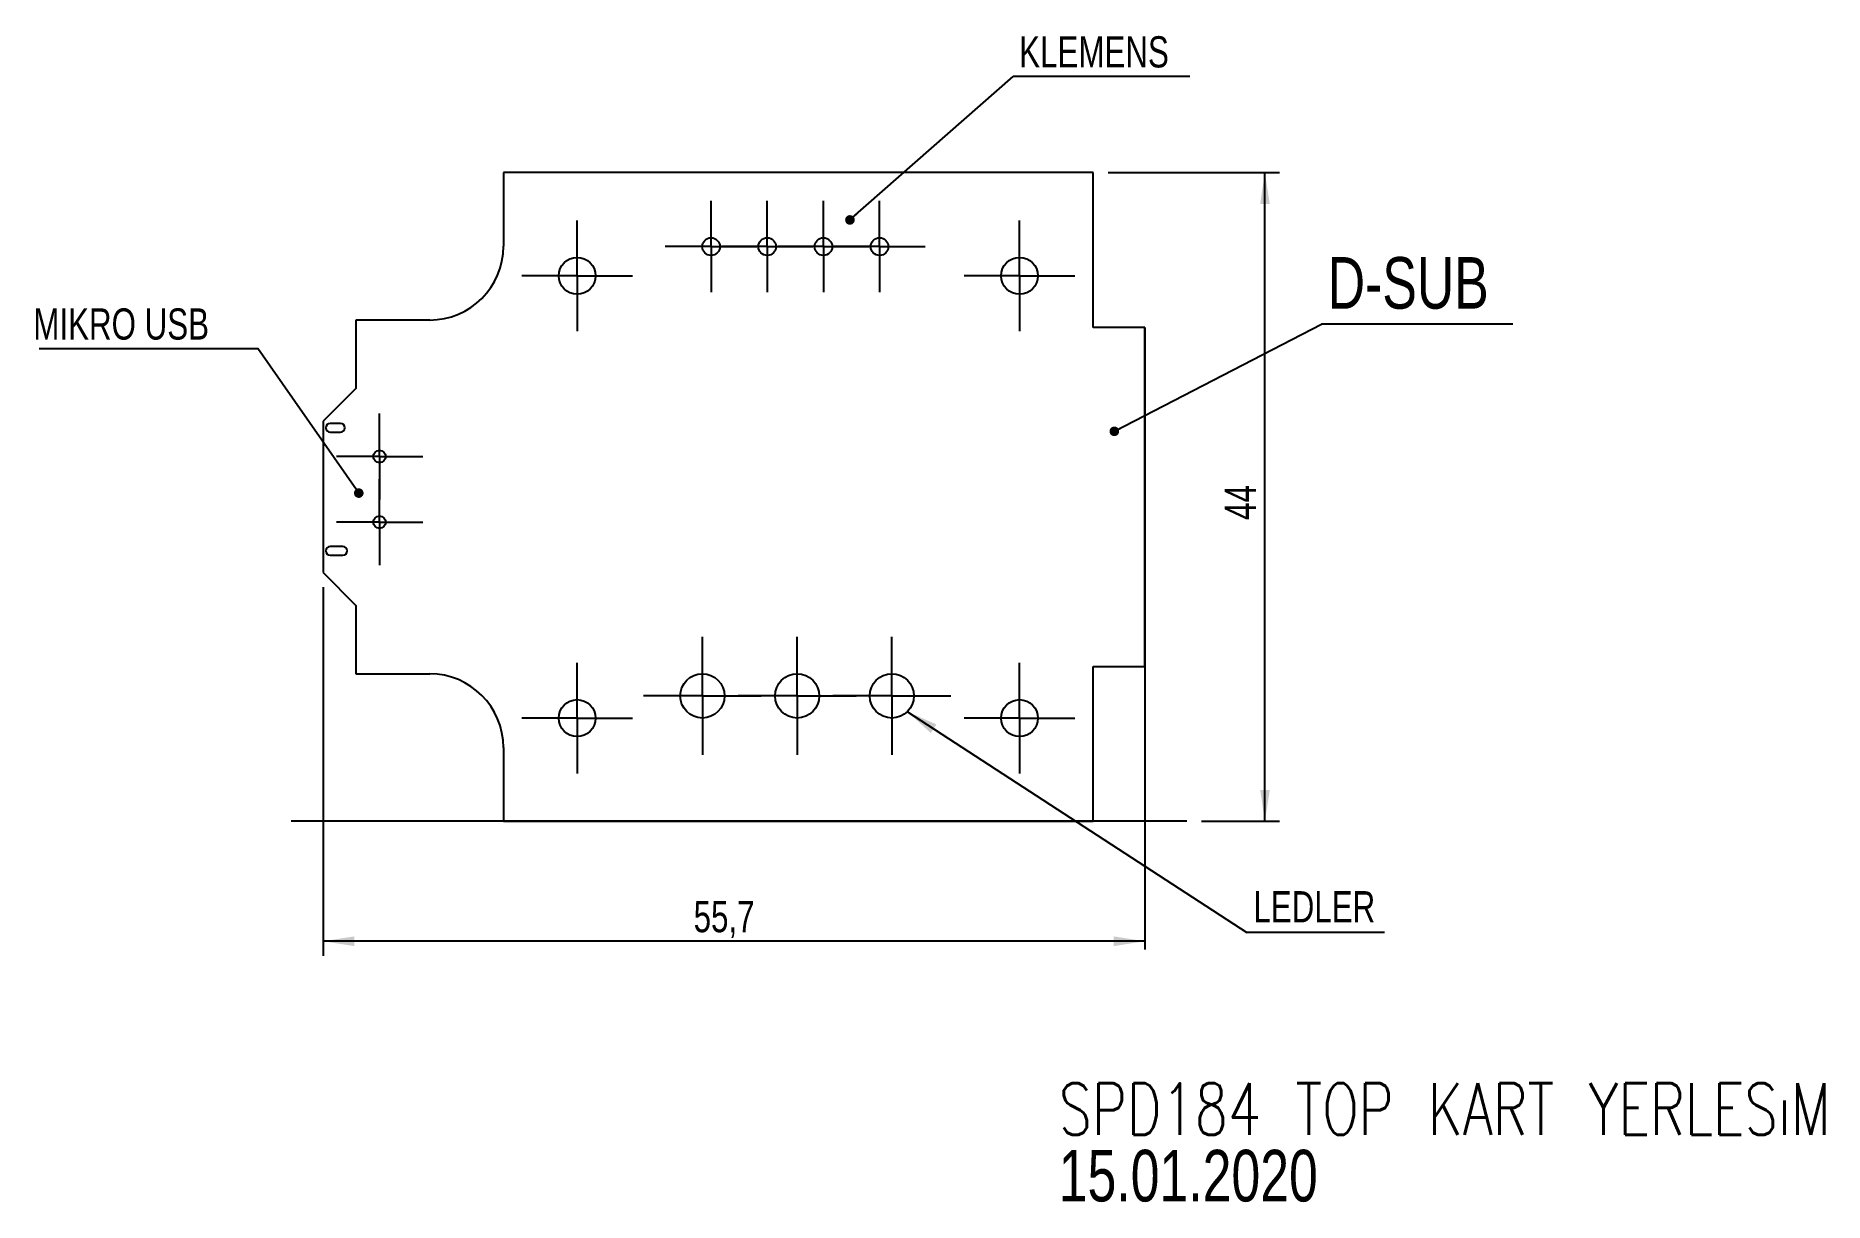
# Model space of a CAD drawing. Header units: millimetres. Extents: x 71 to 193, y 86 to 166.
import ezdxf

# ---------------------------------------------------------------- set-up
doc = ezdxf.new("R2010")
doc.units = ezdxf.units.MM
doc.layers.add('CIZGI', color=8, linetype='Continuous')
doc.styles.add('SLDTEXTSTYLE0', font='TXT', dxfattribs={"width": 0.75, "bigfont": 'bigfont'})
doc.styles.add('SLDTEXTSTYLE1', font='TXT', dxfattribs={"width": 0.75})
doc.dimstyles.new('SLDDIMSTYLE0', dxfattribs={"dimtxt": 2.116667, "dimasz": 2.116667, "dimexe": 0, "dimexo": 0.0625, "dimgap": 0.529167, "dimtad": 1, "dimdec": 1, "dimrnd": 1e-09, "dimzin": 12, "dimdsep": 46, "dimtxsty": 'SLDTEXTSTYLE1', "dimsah": 1, "dimcen": 0.09, "dimadec": 0, "dimazin": 3, "dimtfac": 1, "dimtdec": 1, "dimtofl": 0, "dimtmove": 0, "dimatfit": 3, "dimfxl": 1, "dimfrac": 2, "dimtolj": 1, "dimtzin": 12, "dimarcsym": 0})
doc.dimstyles.new('SLDDIMSTYLE1', dxfattribs={"dimtxt": 0.18, "dimasz": 0.651282, "dimexe": 0, "dimexo": 0.0625, "dimgap": 0, "dimtad": 0, "dimtih": 1, "dimtoh": 1, "dimdec": 0, "dimrnd": 1e-09, "dimzin": 0, "dimdsep": 46, "dimtxsty": 'Standard', "dimblk1": 'DOT', "dimblk2": 'DOT', "dimsah": 1, "dimcen": 0.09, "dimadec": 0, "dimazin": 0, "dimtfac": 0.651282, "dimtdec": 0, "dimtofl": 0, "dimtmove": 0, "dimatfit": 3, "dimldrblk": 'DOT', "dimfxl": 1, "dimfrac": 2, "dimtolj": 1, "dimtzin": 0, "dimarcsym": 0})
doc.dimstyles.new('SLDDIMSTYLE2', dxfattribs={"dimtxt": 0.18, "dimasz": 2.116667, "dimexe": 0, "dimexo": 0.0625, "dimgap": 0, "dimtad": 0, "dimtih": 1, "dimtoh": 1, "dimdec": 0, "dimrnd": 1e-09, "dimzin": 0, "dimdsep": 46, "dimtxsty": 'Standard', "dimsah": 1, "dimcen": 0.09, "dimadec": 0, "dimazin": 0, "dimtfac": 2.116667, "dimtdec": 0, "dimtofl": 0, "dimtmove": 0, "dimatfit": 3, "dimfxl": 1, "dimfrac": 2, "dimtolj": 1, "dimtzin": 0, "dimarcsym": 0})

# ---------------------------------------------------------------- blocks, each defined once
blk = doc.blocks.new('SW_NOTE_0')
at = {"layer": 'CIZGI', "color": 0, "char_height": 3.5, "attachment_point": 1}
for s, insert, style in [('SPD184 TOP KART YERLESıM', (0, 4.51), 'SLDTEXTSTYLE0'), ('15.01.2020', (0, -0.01), 'SLDTEXTSTYLE1')]:
    blk.add_mtext(s, dxfattribs=dict(at, insert=insert, style=style))
blk = doc.blocks.new('_D')
at = {"layer": 'CIZGI'}
for p, q in [((90.79, 128.12), (90.79, 103.11)), ((146.52, 104.11), (90.79, 104.11))]:
    blk.add_line(p, q, dxfattribs=at)
for points in [[(90.79, 104.11), (92.91, 103.78), (92.91, 104.44)], [(146.52, 104.11), (144.41, 104.44), (144.41, 103.78)]]:
    blk.add_solid(points, dxfattribs=at)
at = {"layer": 'CIZGI', "insert": (115.92, 106.84), "char_height": 2.117, "attachment_point": 1, "style": 'SLDTEXTSTYLE1'}
blk.add_mtext('55,7', dxfattribs=at)
blk = doc.blocks.new('_D_1')
at = {"layer": 'CIZGI'}
for p, q in [((144.02, 156.25), (155.66, 156.25)), ((154.66, 112.25), (154.66, 156.25)), ((150.36, 112.25), (155.66, 112.25))]:
    blk.add_line(p, q, dxfattribs=at)
for points in [[(154.66, 156.25), (154.34, 154.13), (154.99, 154.13)], [(154.66, 112.25), (154.99, 114.37), (154.34, 114.37)]]:
    blk.add_solid(points, dxfattribs=at)
at = {"layer": 'CIZGI', "insert": (151.94, 132.69), "char_height": 2.117, "attachment_point": 1, "rotation": 90, "style": 'SLDTEXTSTYLE1'}
blk.add_mtext('44', dxfattribs=at)
blk = doc.blocks.new('SW_NOTE_1')
at = {"layer": 'CIZGI', "color": 0}
blk.add_line((-14.83, 0), (0, 0), dxfattribs=at)
at = {"layer": 'CIZGI', "color": 0, "insert": (-15.23, 2.73), "char_height": 2.117, "attachment_point": 1, "style": 'SLDTEXTSTYLE1'}
blk.add_mtext('MIKRO USB', dxfattribs=at)
blk = doc.blocks.new('_DOT')
at = {"color": 0, "linetype": 'ByBlock', "lineweight": -2}
blk.add_line((-0.5, 0), (-1, 0), dxfattribs=at)
at = {"color": 0, "linetype": 'ByBlock', "const_width": 0.5}
blk.add_lwpolyline([(-0.25, 0, 1), (0.25, 0, 1)], format="xyb", close=True, dxfattribs=at)
blk = doc.blocks.new('SW_NOTE_2')
at = {"layer": 'CIZGI', "color": 0}
blk.add_line((9.34, 0), (0, 0), dxfattribs=at)
at = {"layer": 'CIZGI', "color": 0, "insert": (0.44, 2.8), "char_height": 2.117, "attachment_point": 1, "style": 'SLDTEXTSTYLE1'}
blk.add_mtext('LEDLER', dxfattribs=at)
blk = doc.blocks.new('SW_NOTE_3')
at = {"layer": 'CIZGI', "color": 0}
blk.add_line((11.98, 0), (0, 0), dxfattribs=at)
at = {"layer": 'CIZGI', "color": 0, "insert": (0.42, 2.74), "char_height": 2.117, "attachment_point": 1, "style": 'SLDTEXTSTYLE1'}
blk.add_mtext('KLEMENS', dxfattribs=at)
blk = doc.blocks.new('SW_NOTE_4')
at = {"layer": 'CIZGI', "color": 0}
blk.add_line((12.97, 0), (0, 0), dxfattribs=at)
at = {"layer": 'CIZGI', "color": 0, "insert": (0.42, 4.54), "char_height": 3.5, "attachment_point": 1, "style": 'SLDTEXTSTYLE1'}
blk.add_mtext('D-SUB', dxfattribs=at)
blk = doc.blocks.new('SW_CENTERMARKSYMBOL_0')
at = {"layer": 'CIZGI', "color": 0}
for p, q in [((0, 2.5), (0, 3.1)), ((0, 0), (0, 2.5)), ((-2.5, 0), (-3.1, 0)), ((0, 0), (-2.5, 0)), ((0, 0), (0, -2.5)), ((0, 0), (2.5, 0)), ((2.5, 0), (3.1, 0)), ((0, -2.5), (0, -3.1))]:
    blk.add_line(p, q, dxfattribs=at)
blk = doc.blocks.new('SW_CENTERMARKSYMBOL_1')
at = {"layer": 'CIZGI', "color": 0}
for p, q in [((0, 2.5), (0, 3.1)), ((0, 0), (0, 2.5)), ((-2.5, 0), (-3.1, 0)), ((0, 0), (-2.5, 0)), ((0, 0), (0, -2.5)), ((0, 0), (2.5, 0)), ((2.5, 0), (3.1, 0)), ((0, -2.5), (0, -3.1))]:
    blk.add_line(p, q, dxfattribs=at)
blk = doc.blocks.new('SW_CENTERMARKSYMBOL_2')
at = {"layer": 'CIZGI', "color": 0}
for p, q in [((0, 2.5), (0, 3.1)), ((0, 0), (0, 2.5)), ((-2.5, 0), (-3.1, 0)), ((0, 0), (-2.5, 0)), ((0, 0), (0, -2.5)), ((0, 0), (2.5, 0)), ((2.5, 0), (3.1, 0)), ((0, -2.5), (0, -3.1))]:
    blk.add_line(p, q, dxfattribs=at)
blk = doc.blocks.new('SW_CENTERMARKSYMBOL_3')
at = {"layer": 'CIZGI', "color": 0}
for p, q in [((0, 2.5), (0, 3.1)), ((0, 0), (0, 2.5)), ((-2.5, 0), (-3.1, 0)), ((0, 0), (-2.5, 0)), ((0, 0), (0, -2.5)), ((0, 0), (2.5, 0)), ((2.5, 0), (3.1, 0)), ((0, -2.5), (0, -3.1))]:
    blk.add_line(p, q, dxfattribs=at)
blk = doc.blocks.new('SW_CENTERMARKSYMBOL_4')
at = {"layer": 'CIZGI', "color": 0}
for p, q in [((0, 2.5), (0, 4)), ((0, 0), (0, 2.5)), ((-2.5, 0), (-4, 0)), ((0, 0), (-2.5, 0)), ((0, 0), (0, -2.5)), ((0, 0), (2.5, 0)), ((2.5, 0), (4, 0)), ((0, -2.5), (0, -4))]:
    blk.add_line(p, q, dxfattribs=at)
blk = doc.blocks.new('SW_CENTERMARKSYMBOL_5')
at = {"layer": 'CIZGI', "color": 0}
for p, q in [((0, 2.5), (0, 4)), ((0, 0), (0, 2.5)), ((-2.5, 0), (-4, 0)), ((0, 0), (-2.5, 0)), ((0, 0), (0, -2.5)), ((0, 0), (2.5, 0)), ((2.5, 0), (4, 0)), ((0, -2.5), (0, -4))]:
    blk.add_line(p, q, dxfattribs=at)
blk = doc.blocks.new('SW_CENTERMARKSYMBOL_6')
at = {"layer": 'CIZGI', "color": 0}
for p, q in [((0, 2.5), (0, 4)), ((0, 0), (0, 2.5)), ((-2.5, 0), (-4, 0)), ((0, 0), (-2.5, 0)), ((0, 0), (0, -2.5)), ((0, 0), (2.5, 0)), ((2.5, 0), (4, 0)), ((0, -2.5), (0, -4))]:
    blk.add_line(p, q, dxfattribs=at)
blk = doc.blocks.new('SW_CENTERMARKSYMBOL_7')
at = {"layer": 'CIZGI', "color": 0}
for p, q in [((0, 2.5), (0, 3.75)), ((0, 0), (0, 2.5)), ((-2.5, 0), (-3.75, 0)), ((0, 0), (-2.5, 0)), ((0, 0), (0, -2.5)), ((0, 0), (2.5, 0)), ((2.5, 0), (3.75, 0)), ((0, -2.5), (0, -3.75))]:
    blk.add_line(p, q, dxfattribs=at)
blk = doc.blocks.new('SW_CENTERMARKSYMBOL_8')
at = {"layer": 'CIZGI', "color": 0}
for p, q in [((0, 2.5), (0, 3.75)), ((0, 0), (0, 2.5)), ((-2.5, 0), (-3.75, 0)), ((0, 0), (-2.5, 0)), ((0, 0), (0, -2.5)), ((0, 0), (2.5, 0)), ((2.5, 0), (3.75, 0)), ((0, -2.5), (0, -3.75))]:
    blk.add_line(p, q, dxfattribs=at)
blk = doc.blocks.new('SW_CENTERMARKSYMBOL_9')
at = {"layer": 'CIZGI', "color": 0}
for p, q in [((0, 2.5), (0, 3.75)), ((0, 0), (0, 2.5)), ((-2.5, 0), (-3.75, 0)), ((0, 0), (-2.5, 0)), ((0, 0), (0, -2.5)), ((0, 0), (2.5, 0)), ((2.5, 0), (3.75, 0)), ((0, -2.5), (0, -3.75))]:
    blk.add_line(p, q, dxfattribs=at)
blk = doc.blocks.new('SW_CENTERMARKSYMBOL_10')
at = {"layer": 'CIZGI', "color": 0}
for p, q in [((0, 2.5), (0, 3.75)), ((0, 0), (0, 2.5)), ((-2.5, 0), (-3.75, 0)), ((0, 0), (-2.5, 0)), ((0, 0), (0, -2.5)), ((0, 0), (2.5, 0)), ((2.5, 0), (3.75, 0)), ((0, -2.5), (0, -3.75))]:
    blk.add_line(p, q, dxfattribs=at)
blk = doc.blocks.new('SW_CENTERMARKSYMBOL_11')
at = {"layer": 'CIZGI', "color": 0}
for p, q in [((0, 2.5), (0, 2.925)), ((0, 0), (0, 2.5)), ((-2.5, 0), (-2.925, 0)), ((0, 0), (-2.5, 0)), ((0, 0), (0, -2.5)), ((0, 0), (2.5, 0)), ((2.5, 0), (2.925, 0)), ((0, -2.5), (0, -2.925))]:
    blk.add_line(p, q, dxfattribs=at)
blk = doc.blocks.new('SW_CENTERMARKSYMBOL_12')
at = {"layer": 'CIZGI', "color": 0}
for p, q in [((0, 2.5), (0, 2.925)), ((0, 0), (0, 2.5)), ((-2.5, 0), (-2.925, 0)), ((0, 0), (-2.5, 0)), ((0, 0), (0, -2.5)), ((0, 0), (2.5, 0)), ((2.5, 0), (2.925, 0)), ((0, -2.5), (0, -2.925))]:
    blk.add_line(p, q, dxfattribs=at)

msp = doc.modelspace()

# ---------------------------------------------------------------- linework, layer by layer
at = {"color": 7, "linetype": 'Continuous', "lineweight": 25}
for p, q in [((103.02, 156.25), (103.02, 151.25)), ((143.02, 156.25), (103.02, 156.25)), ((143.02, 145.75), (143.02, 156.25)), ((93.02, 146.25), (93.02, 141.61)), ((98.02, 146.25), (93.02, 146.25)), ((146.52, 145.75), (143.02, 145.75)), ((146.52, 122.75), (146.52, 145.75)), ((93.02, 141.61), (90.79, 139.38)), ((90.79, 139.38), (90.79, 129.12)), ((91.97, 139.24), (91.27, 139.24)), ((91.27, 138.64), (91.97, 138.64)), ((92.12, 130.89), (91.27, 130.89)), ((91.27, 130.29), (92.12, 130.29)), ((90.79, 129.12), (93.02, 126.89)), ((93.02, 126.89), (93.02, 122.25)), ((143.02, 122.75), (146.52, 122.75)), ((143.02, 112.25), (143.02, 122.75)), ((93.02, 122.25), (98.02, 122.25)), ((103.02, 117.25), (103.02, 112.25)), ((103.02, 112.25), (143.02, 112.25))]:
    msp.add_line(p, q, dxfattribs=at)
for centre, radius in [((117.1, 151.23), 0.6), ((120.91, 151.23), 0.6), ((124.72, 151.23), 0.6), ((128.53, 151.23), 0.6), ((108.02, 149.25), 1.25), ((138.02, 149.25), 1.25), ((94.62, 136.99), 0.425), ((94.62, 132.54), 0.425), ((116.51, 120.75), 1.5), ((122.94, 120.75), 1.5), ((129.36, 120.75), 1.5), ((108.02, 119.25), 1.25), ((138.02, 119.25), 1.25)]:
    msp.add_circle(centre, radius, dxfattribs=at)
for centre, radius, start, end in [((98.02, 151.25), 5, 270.0013, 359.9987), ((91.27, 138.94), 0.3, 90, 270), ((91.97, 138.94), 0.3, 270, 90), ((91.27, 130.59), 0.3, 90, 270), ((92.12, 130.59), 0.3, 270, 90), ((98.02, 117.25), 5, 0.0013, 89.9987)]:
    msp.add_arc(centre, radius, start, end, dxfattribs=at)
at = {"layer": 'CIZGI'}
for p, q in [((146.52, 145.75), (146.52, 103.55)), ((149.36, 112.25), (88.63, 112.25))]:
    msp.add_line(p, q, dxfattribs=at)

# ---------------------------------------------------------------- block references
for name, p in [('SW_NOTE_3', (137.58, 162.76)), ('SW_CENTERMARKSYMBOL_0', (117.1, 151.23)), ('SW_CENTERMARKSYMBOL_1', (120.91, 151.23)), ('SW_CENTERMARKSYMBOL_2', (124.72, 151.23)), ('SW_CENTERMARKSYMBOL_3', (128.53, 151.23)), ('SW_CENTERMARKSYMBOL_9', (108.02, 149.25)), ('SW_CENTERMARKSYMBOL_8', (138.02, 149.25)), ('SW_NOTE_4', (158.5, 145.98)), ('SW_NOTE_1', (86.37, 144.31)), ('SW_CENTERMARKSYMBOL_12', (94.62, 136.99)), ('SW_CENTERMARKSYMBOL_11', (94.62, 132.54)), ('SW_CENTERMARKSYMBOL_4', (116.51, 120.75)), ('SW_CENTERMARKSYMBOL_5', (122.94, 120.75)), ('SW_CENTERMARKSYMBOL_6', (129.36, 120.75)), ('SW_CENTERMARKSYMBOL_10', (108.02, 119.25)), ('SW_CENTERMARKSYMBOL_7', (138.02, 119.25)), ('SW_NOTE_2', (153.44, 104.71)), ('SW_NOTE_0', (140.68, 89.97))]:
    msp.add_blockref(name, p, dxfattribs=at)

# ---------------------------------------------------------------- dimensions: what is measured, and where the dimension line sits
dim = msp.add_linear_dim(base=(154.66, 156.25), p1=(149.36, 112.25), p2=(143.02, 156.25), angle=90, dimstyle='SLDDIMSTYLE0', dxfattribs=at)
dim.commit()
dim.dimension.update_dxf_attribs({"geometry": '_D_1', "text_midpoint": (154.66, 134.25), "dimtype": 160})
dim = msp.add_linear_dim(base=(90.79, 104.11), p1=(146.52, 103.55), p2=(90.79, 129.12), dimstyle='SLDDIMSTYLE0', dxfattribs=at)
dim.commit()
dim.dimension.update_dxf_attribs({"geometry": '_D', "text_midpoint": (118.66, 104.11), "dimtype": 160})

# ---------------------------------------------------------------- leaders
for points, dimstyle in [([(126.52, 153.04), (137.58, 162.76)], 'SLDDIMSTYLE1'), ([(144.45, 138.7), (158.5, 145.98)], 'SLDDIMSTYLE1'), ([(93.21, 134.51), (86.37, 144.31)], 'SLDDIMSTYLE1'), ([(130.42, 119.68), (153.44, 104.71)], 'SLDDIMSTYLE2')]:
    msp.add_leader(points, dimstyle=dimstyle, dxfattribs=at)

doc.saveas('drawing.dxf')
